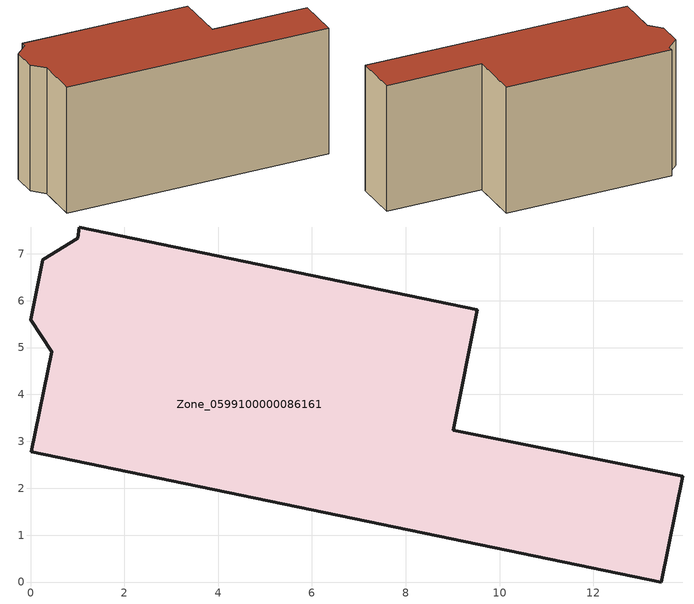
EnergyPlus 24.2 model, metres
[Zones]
Zone_0599100000086161
 floor ground (C_G): 9.01,3.24 13.91,2.25 13.45,0 0.01,2.78 0.45,4.91 0,5.59 0.26,6.87 1,7.33 1.04,7.57 9.53,5.81 z0
 wall outside (C_F): 1,7.33 0.26,6.87 0,5.59 0.45,4.91 0.01,2.78 13.45,0 13.91,2.25 9.01,3.24 9.53,5.81 1.04,7.57 1,7.33 z0:6.71
 roof outside (C_R): 9.53,5.81 1.04,7.57 1,7.33 0.26,6.87 0,5.59 0.45,4.91 0.01,2.78 13.45,0 13.91,2.25 9.01,3.24 z6.71
[BUILDING]
Pand.0599100000086161: North Axis=0; Terrain=City; Loads Convergence Tolerance Value=0.04; Temperature Convergence Tolerance Value=0.4; Solar Distribution=FullExterior; Maximum Number of Warmup Days=25; Minimum Number of Warmup Days=1
[Site:Location]
Rotterdam.The.Hague.AP_ZH_NLD Design_Conditions: Latitude=51.96; Longitude=4.45; Time Zone=1; Elevation=-4.5
[SITE:GROUNDTEMPERATURE:BUILDINGSURFACE]
18, 18, 18, 18, 18, 18, 18, 18, 18, 18, 18, 18
[MATERIAL] Thermal Absorptance=0.9; Solar Absorptance=0.7; Visible Absorptance=0.7
Name | Roughness | Thickness | Conductivity | Density | Specific Heat
G.TI.1946 | MediumSmooth | 0.15 | 1 | 540 | 1210
F.TI.1946 | Rough | 0.3 | 0.857143 | 1920 | 840
R.TI.1946 | MediumRough | 0.2 | 0.1 | 1500 | 1000
[CONSTRUCTION]
C_G: G.TI.1946
C_F: F.TI.1946
C_R: R.TI.1946
[ZONE]
Zone_0599100000086161: Type=1; Multiplier=1; Ceiling Height=Autocalculate; Volume=Autocalculate; Floor Area=autocalculate; Part of Total Floor Area=Yes
[ZONEINFILTRATION:DESIGNFLOWRATE]
Infil_Zone_0599100000086161: Zone or ZoneList or Space or SpaceList=Zone_0599100000086161; Schedule=AlwaysOn; Design Flow Rate Calculation Method=Flow/Area; Flow Rate per Floor Area=0.003; Constant Term Coefficient=1; Temperature Term Coefficient=0; Velocity Term Coefficient=0; Velocity Squared Term Coefficient=0
[HVACTEMPLATE:ZONE:IDEALLOADSAIRSYSTEM]
Zone_0599100000086161: Maximum Heating Supply Air Temperature=50; Minimum Cooling Supply Air Temperature=13; Maximum Heating Supply Air Humidity Ratio=0.0156; Minimum Cooling Supply Air Humidity Ratio=0.0077; Heating Limit=NoLimit; Cooling Limit=NoLimit; Dehumidification Control Type=ConstantSensibleHeatRatio; Cooling Sensible Heat Ratio=0.7; Dehumidification Setpoint=60; Humidification Control Type=None; Humidification Setpoint=30; Outdoor Air Method=None; Outdoor Air Flow Rate per Person=0.00944; Outdoor Air Flow Rate per Zone Floor Area=0; Outdoor Air Flow Rate per Zone=0; Demand Controlled Ventilation Type=None; Outdoor Air Economizer Type=NoEconomizer; Heat Recovery Type=None; Sensible Heat Recovery Effectiveness=0.7; Latent Heat Recovery Effectiveness=0.65
[ZONECONTROL:THERMOSTAT]
ThermostatControl_Zone_0599100000086161: Zone or ZoneList=Zone_0599100000086161; Control Type Schedule=DualSetpointControlType; Control 1=Thermostat_Zone_0599100000086161; Temperature Difference Between Cutout And Setpoint=0
[THERMOSTATSETPOINT:DUALSETPOINT]
Thermostat_Zone_0599100000086161: Heating Setpoint Temperature Schedule=HeatingSetpoint_Zone_0599100000086161; Cooling Setpoint Temperature Schedule=CoolingSetpoint_Zone_0599100000086161
[SCHEDULE:COMPACT]
HeatingSetpoint_Zone_0599100000086161: Through: 12/31, For: AllDays, Until: 24:00, 21
CoolingSetpoint_Zone_0599100000086161: Through: 12/31, For: AllDays, Until: 24:00, 24
DualSetpointControlType: Through: 12/31, For: AllDays, Until: 24:00, 4
AlwaysOn: Through: 12/31, For: AllDays, Until: 24:00, 1
